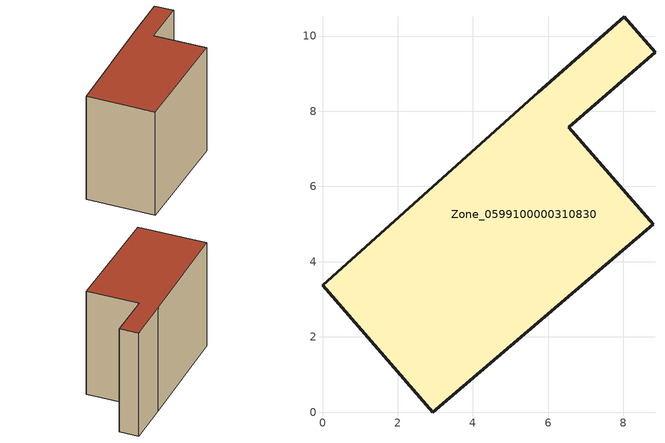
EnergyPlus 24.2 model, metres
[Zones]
Zone_0599100000310830
 floor ground (C_G): 2.93,0 0,3.37 5.73,8.51 8.02,10.51 8.84,9.57 6.55,7.57 8.79,4.99 z0
 wall outside (C_F): 0,3.37 2.93,0 8.79,4.99 6.55,7.57 8.84,9.57 8.02,10.51 5.73,8.51 0,3.37 z0:7.27
 roof outside (C_R): 8.02,10.51 5.73,8.51 0,3.37 2.93,0 8.79,4.99 6.55,7.57 8.84,9.57 z7.27
[BUILDING]
Pand.0599100000310830: North Axis=0; Terrain=City; Loads Convergence Tolerance Value=0.04; Temperature Convergence Tolerance Value=0.4; Solar Distribution=FullExterior; Maximum Number of Warmup Days=25; Minimum Number of Warmup Days=1
[Site:Location]
Rotterdam.The.Hague.AP_ZH_NLD Design_Conditions: Latitude=51.96; Longitude=4.45; Time Zone=1; Elevation=-4.5
[SITE:GROUNDTEMPERATURE:BUILDINGSURFACE]
18, 18, 18, 18, 18, 18, 18, 18, 18, 18, 18, 18
[MATERIAL] Thermal Absorptance=0.9; Solar Absorptance=0.7; Visible Absorptance=0.7
Name | Roughness | Thickness | Conductivity | Density | Specific Heat
G.TI.1946 | MediumSmooth | 0.15 | 1 | 540 | 1210
F.TI.1946 | Rough | 0.3 | 0.857143 | 1920 | 840
R.TI.1946 | MediumRough | 0.2 | 0.1 | 1500 | 1000
[CONSTRUCTION]
C_G: G.TI.1946
C_F: F.TI.1946
C_R: R.TI.1946
[ZONE]
Zone_0599100000310830: Type=1; Multiplier=1; Ceiling Height=Autocalculate; Volume=Autocalculate; Floor Area=autocalculate; Part of Total Floor Area=Yes
[ZONEINFILTRATION:DESIGNFLOWRATE]
Infil_Zone_0599100000310830: Zone or ZoneList or Space or SpaceList=Zone_0599100000310830; Schedule=AlwaysOn; Design Flow Rate Calculation Method=Flow/Area; Flow Rate per Floor Area=0.003; Constant Term Coefficient=1; Temperature Term Coefficient=0; Velocity Term Coefficient=0; Velocity Squared Term Coefficient=0
[HVACTEMPLATE:ZONE:IDEALLOADSAIRSYSTEM]
Zone_0599100000310830: Maximum Heating Supply Air Temperature=50; Minimum Cooling Supply Air Temperature=13; Maximum Heating Supply Air Humidity Ratio=0.0156; Minimum Cooling Supply Air Humidity Ratio=0.0077; Heating Limit=NoLimit; Cooling Limit=NoLimit; Dehumidification Control Type=ConstantSensibleHeatRatio; Cooling Sensible Heat Ratio=0.7; Dehumidification Setpoint=60; Humidification Control Type=None; Humidification Setpoint=30; Outdoor Air Method=None; Outdoor Air Flow Rate per Person=0.00944; Outdoor Air Flow Rate per Zone Floor Area=0; Outdoor Air Flow Rate per Zone=0; Demand Controlled Ventilation Type=None; Outdoor Air Economizer Type=NoEconomizer; Heat Recovery Type=None; Sensible Heat Recovery Effectiveness=0.7; Latent Heat Recovery Effectiveness=0.65
[ZONECONTROL:THERMOSTAT]
ThermostatControl_Zone_0599100000310830: Zone or ZoneList=Zone_0599100000310830; Control Type Schedule=DualSetpointControlType; Control 1=Thermostat_Zone_0599100000310830; Temperature Difference Between Cutout And Setpoint=0
[THERMOSTATSETPOINT:DUALSETPOINT]
Thermostat_Zone_0599100000310830: Heating Setpoint Temperature Schedule=HeatingSetpoint_Zone_0599100000310830; Cooling Setpoint Temperature Schedule=CoolingSetpoint_Zone_0599100000310830
[SCHEDULE:COMPACT]
HeatingSetpoint_Zone_0599100000310830: Through: 12/31, For: AllDays, Until: 24:00, 21
CoolingSetpoint_Zone_0599100000310830: Through: 12/31, For: AllDays, Until: 24:00, 24
DualSetpointControlType: Through: 12/31, For: AllDays, Until: 24:00, 4
AlwaysOn: Through: 12/31, For: AllDays, Until: 24:00, 1
